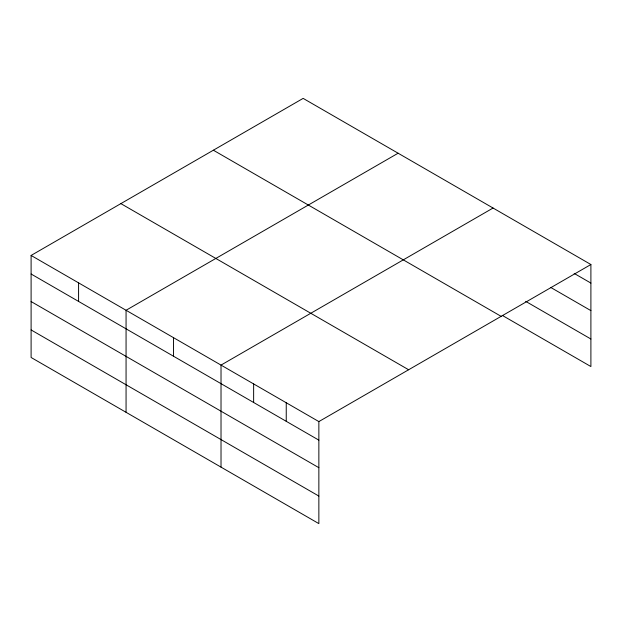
<?xml version="1.0" encoding="UTF-8"?>
<svg xmlns="http://www.w3.org/2000/svg" width="622" height="622" viewBox="0 0 622 622"><rect width="100%" height="100%" fill="white"/><g stroke="black" fill="none" stroke-linecap="round" stroke-linejoin="round"><path stroke-width="0.93" d="M590.9 264.521L303.139 98.385L31.1 255.448L31.1 357.479L318.861 523.615L318.861 421.584L590.9 264.521L590.9 366.552L502.257 315.377M398.103 153.214L126.064 310.269L126.064 412.3M493.059 208.036L221.02 365.098L221.02 467.13M574.176 273.431L590.9 283.08M550.758 287.457L590.9 310.627M525.676 301.351L590.9 339.006M213.369 150.213L501.13 316.349M120.87 203.619L408.631 369.756M31.1 255.448L318.861 421.584M31.1 274.007L318.861 440.143M31.1 301.553L318.861 467.69M31.1 329.932L318.861 496.068M286.244 402.753L286.244 421.319M253.636 383.93L253.636 402.488M173.538 337.684L173.538 356.243M78.582 282.862L78.582 301.421"/></g></svg>
